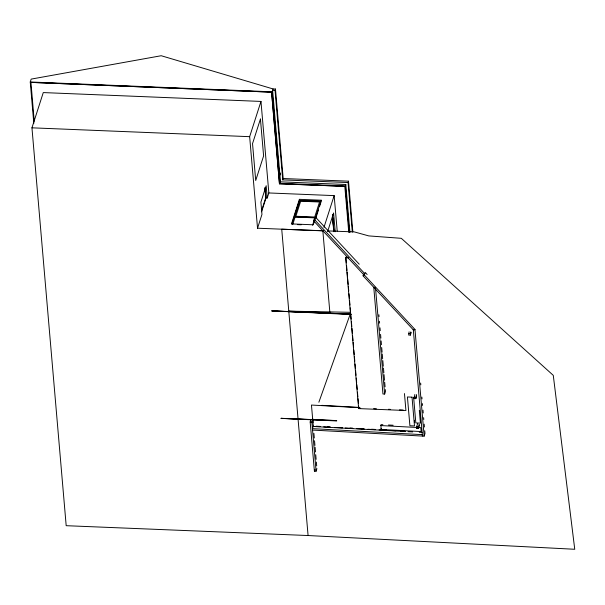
<?xml version="1.0" encoding="UTF-8"?>
<svg xmlns="http://www.w3.org/2000/svg" width="605" height="605" viewBox="0 0 605 605"><rect width="100%" height="100%" fill="white"/><g stroke="black" fill="none" stroke-linecap="round" stroke-linejoin="round"><path stroke-width="0.91" d="M33.812 123.352L30.25 81.978L31.173 79.104L161.202 55.728L273.059 88.943L275.479 89.041L283.185 178.52L282.747 179.889L348.056 182.544L348.495 181.175L283.185 178.52M30.946 82.378L271.622 92.157L30.946 82.378L34.213 121.061M327.358 230.898L354.364 231.912L368.763 235.905L401.312 238.317L553.28 375.357L574.75 549.272L308.081 535.531L66.187 525.692L31.952 127.821L43.273 92.58L260.974 101.428L268.847 192.957L267.228 198.016L266.018 197.964L261.587 211.773M350.393 312.301L288.774 311.159L329.899 312.823L322.843 230.86L257.533 228.206L249.653 136.669L260.974 101.428M280.017 183.345L280.501 181.84L345.81 184.495L345.326 186L280.017 183.345L272.144 91.809L273.059 88.943M282.747 179.889L275.041 90.402L275.479 89.041M261.436 211.19L265.769 197.691L264.929 187.928M257.533 228.206L261.965 214.404L260.906 202.115L266.17 185.72L267.228 198.016M279.502 183.693L344.812 186.348L279.457 183.829L271.622 92.157M291.875 224.054L299.483 200.346L321.255 201.231L321.164 200.21L299.399 199.325L291.504 223.91L313.277 224.795L314.403 221.286M292.737 224.425L295.104 217.051L314.94 217.86L312.566 225.234M315.765 217.452L314.933 220.046L364.823 273.71L363.537 274.511L313.647 220.848L314.479 218.254L315.765 217.452L359.257 264.234M315.53 217.77L321.164 200.21M315.901 217.913L318.434 210.011M319.561 206.502L320.975 202.108M323.977 227.336L334.157 195.612L268.847 192.957M327.676 231.405L333.597 212.96L335.208 231.715M404.465 393.568L405.925 410.515L358.659 408.594L345.682 257.738L345.848 257.223L347.716 257.299M316.929 468.61L316.097 471.204L314.403 471.136L310.168 421.957L311.008 419.356M316.097 471.204L311.862 422.025L312.702 419.431M367.129 274.488L365.201 272.424L364.369 275.018L414.969 329.453L413.684 330.254L363.083 275.82L363.643 274.088M314.403 471.136L314.955 469.404M358.659 408.594L358.667 406.205M384.644 394.059L375.463 287.39L373.769 287.322L382.95 393.991L384.644 394.059L385.476 391.465L385.317 389.597M411.188 332.485L410.341 335.125L408.647 335.057L409.093 331.858M410.341 335.125L410.78 331.926M416.656 396.003L415.809 398.65L414.115 398.582L414.841 394.498M415.809 398.65L416.535 394.573M419.507 424.937L418.373 428.461L416.679 428.393L416.558 426.956L417.684 423.432M416.679 428.393L417.246 426.631M418.373 428.461L419.099 424.385M424.158 436.144L414.977 329.468L413.283 329.4L422.464 436.069L424.158 436.144L424.99 433.543L424.748 430.737M318.873 402.227L350.529 313.201M380.674 425.557L420.808 427.674L421.148 431.569L381.006 429.452L381.014 424.604L382.882 424.702M381.006 429.452L381.354 428.499M312.399 428.635L422.222 434.64L422.343 436.076L312.528 430.072L312.399 428.635L313.345 426.049M405.199 431.516L313.307 426.487L319.954 426.631M313.647 220.848L314.933 220.046M363.083 275.82L364.369 275.018M323.63 230.762L281.726 229.189L308.081 535.531M275.041 90.402L272.621 90.304L280.501 181.84M30.25 81.978L272.144 91.809M31.952 127.821L249.653 136.669M320.688 201.488L299.883 200.641L294.703 216.756L315.507 217.603M297.456 224.621L301.237 224.773M345.682 257.738L348.488 257.851M271.804 310.849L351.013 314.071M351.013 314.139L271.796 310.917L351.051 314.464M408.526 333.62L410.22 333.688M413.994 397.145L415.68 397.213M358.825 408.08L360.678 408.156M373.618 408.677L376.386 408.791M388.402 409.283L390.248 409.358M281.045 418.305L334.799 420.49M336.683 420.634L281.045 418.373L336.705 420.944M310.168 421.957L311.862 422.025M416.558 426.956L418.252 427.024M388.486 424.997L393.152 425.239M321.822 405.35L359.143 407.392M359.052 407.649L311.462 405.048L313.307 426.487M399.519 409.865L403.233 410.069M316.165 426.2L319.916 426.404M327.426 426.812L330.239 426.971M338.687 427.433L342.445 427.637M349.955 428.045L352.768 428.204M361.215 428.665L364.036 428.816M371.546 429.225L375.297 429.437M382.806 429.845L386.557 430.049M394.067 430.458L395.95 430.563M323.705 426.835L330.262 427.19M334.951 427.448L342.453 427.856M345.266 428.015L352.768 428.423M356.519 428.627L364.021 429.036M367.772 429.248L375.274 429.656M379.025 429.86L386.527 430.268M390.278 430.473L395.904 430.783M400.593 431.04L405.282 431.297M408.012 431.667L412.701 431.925M419.265 432.28L422.078 432.439M420.641 383.018L420.8 384.886M421.851 397.054L422.01 398.922M422.411 403.603L422.57 405.471M422.978 410.152L423.22 412.958M423.621 417.639L423.78 419.507M424.181 424.188L424.423 426.994M419.318 410.303L420.422 423.122L415.824 422.94L413.623 397.303M414.402 420.331L414.561 422.184M378.874 314.736L379.032 316.612M379.433 321.285L379.6 323.161M380 327.834L380.243 330.648M380.568 334.384L380.885 338.127M381.127 340.94L381.452 344.676M381.695 347.489L382.095 352.163M382.254 354.038L382.655 358.712M382.821 360.588L383.298 366.199M383.464 368.074L383.865 372.748M384.024 374.624L384.508 380.235M384.667 382.11L385.075 386.784M348.495 181.175L352.836 231.647M348.056 182.544L352.314 232.086M345.81 184.495L349.94 232.433M345.326 186L349.289 232.055M344.812 186.348L348.775 232.365M345.848 257.223L346.332 262.842M346.574 265.655L346.975 270.337M347.134 272.212L347.542 276.893M347.701 278.769L348.185 284.395M348.344 286.263L348.745 290.952M348.987 293.765L349.395 298.446M349.554 300.322L349.955 305.011M350.197 307.816L350.605 312.505M350.764 314.381L351.165 319.062M351.407 321.875L351.815 326.556M351.974 328.432L352.375 333.121M352.617 335.926L353.025 340.615M353.184 342.49L353.585 347.172M353.827 349.985L354.227 354.666M354.394 356.542L354.795 361.23M355.037 364.036L355.438 368.725M355.604 370.6L356.005 375.281M356.247 378.095L356.647 382.776M356.814 384.651L357.215 389.34M357.457 392.146L357.857 396.835M358.024 398.71L358.425 403.391M334.157 195.612L337.204 231.012M332.546 214.79L333.998 231.67M332.41 214.503L333.884 231.632M332.44 216.091L333.763 231.496M299.399 199.325L299.483 200.346M312.74 418.751L313.065 422.509M313.897 433.346L314.298 437.99M314.532 440.773L314.933 445.409M315.092 447.261L315.492 451.905M315.734 454.688L316.128 459.331M316.37 462.114L316.687 465.82M280.296 173L280.455 174.868M271.584 92.3L279.457 183.829M265.111 187.429L266.018 197.964M260.43 119.041L252.535 143.627L255.711 180.509L263.606 155.924L260.43 119.041M300.677 201.223L295.853 216.25L314.713 217.021L319.538 201.994L300.677 201.223M412.02 397.152L407.422 396.971L409.895 425.738L414.493 425.928L412.02 397.152"/></g></svg>
